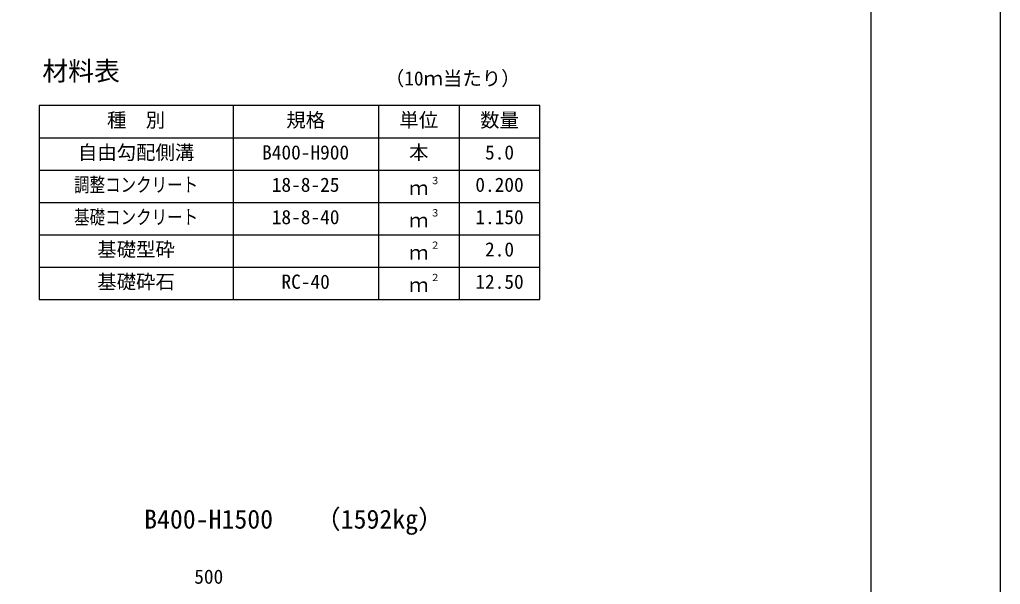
# Model space of a CAD drawing. Units: millimetres, scale not verified. Extents: x -16800 to 16800, y -5940 to 5940.
# Drawn here: x 13765 to 16800, y 74 to 1821 of the extents above; entities that cross this region are included whole.
import ezdxf
from ezdxf.enums import TextEntityAlignment as Align

# ---------------------------------------------------------------- set-up
doc = ezdxf.new("R2010")
doc.units = ezdxf.units.MM
doc.header["$LTSCALE"] = 20
for name, color, linetype, lineweight in [('0-0_DIM', 7, 'Continuous', 25), ('0-1_Defpoints', 5, 'Continuous', 25), ('0-3_HYO', 3, 'Continuous', 25), ('0-4_HYO2', 4, 'Continuous', 25), ('0-6_TXT', 7, 'Continuous', 25), ('0-7_WAKU', 3, 'Continuous', 25)]:
    doc.layers.add(name, color=color, linetype=linetype, lineweight=lineweight)
doc.styles.add('ＭＳ ゴシック', font='')
doc.styles.get('ＭＳ ゴシック').set_extended_font_data('MS Gothic')

msp = doc.modelspace()

# ---------------------------------------------------------------- linework, layer by layer
at = {"layer": '0-1_Defpoints'}
msp.add_lwpolyline([(0, -5940), (16800, -5940), (16800, 5940), (0, 5940)], close=True, dxfattribs=at)
at = {"layer": '0-3_HYO'}
for p, q in [((14425, 1555), (14425, 955)), ((14875, 1555), (14875, 955)), ((15125, 1555), (15125, 955)), ((13825, 1455), (15375, 1455))]:
    msp.add_line(p, q, dxfattribs=at)
msp.add_lwpolyline([(13825, 955), (15375, 955), (15375, 1555), (13825, 1555)], close=True, dxfattribs=at)
at = {"layer": '0-4_HYO2'}
for p, q in [((13825, 1355), (15375, 1355)), ((13825, 1255), (15375, 1255)), ((13825, 1155), (15375, 1155)), ((13825, 1055), (15375, 1055))]:
    msp.add_line(p, q, dxfattribs=at)
at = {"layer": '0-7_WAKU'}
msp.add_lwpolyline([(400, -5540), (16400, -5540), (16400, 5540), (400, 5540)], close=True, dxfattribs=at)

# ---------------------------------------------------------------- texts
at = {"layer": '0-0_DIM', "style": 'ＭＳ ゴシック'}
msp.add_text('500', height=43.99, dxfattribs=at).set_placement((14305, 62.67), align=Align.BOTTOM_LEFT)
at = {"layer": '0-6_TXT', "style": 'ＭＳ ゴシック'}
for s, height, p in [('材料表', 58.65, (13835, 1615)), ('（10ｍ当たり）', 43.99, (14895, 1604)), ('種\u3000別', 43.99, (14035, 1475)), ('規格', 43.99, (14590, 1475)), ('単位', 43.99, (14940, 1475)), ('数量', 43.99, (15190, 1475)), ('自由勾配側溝', 43.99, (13945, 1375)), ('B400-H900', 43.99, (14515, 1375)), ('本', 43.99, (14970, 1375)), ('5.0', 43.99, (15205, 1375)), ('18-8-25', 43.99, (14545, 1275)), ('ｍ', 43.99, (14970, 1265)), ('３', 21.99, (15035.54, 1305.37)), ('0.200', 43.99, (15175, 1275)), ('18-8-40', 43.99, (14545, 1175)), ('３', 21.99, (15035.54, 1205.37)), ('1.150', 43.99, (15175, 1175)), ('ｍ', 43.99, (14970, 1165)), ('基礎型砕', 43.99, (14005, 1075)), ('２', 21.99, (15035.54, 1105.37)), ('2.0', 43.99, (15205, 1075)), ('ｍ', 43.99, (14970, 1065)), ('基礎砕石', 43.99, (14005, 975)), ('RC-40', 43.99, (14575, 975)), ('２', 21.99, (15035.54, 1005.37)), ('ｍ', 43.99, (14970, 965)), ('12.50', 43.99, (15175, 975)), ('B400-H1500', 58.65, (14150, 228.76)), ('（1592kg）', 58.65, (14678.37, 228.76))]:
    msp.add_text(s, height=height, dxfattribs=at).set_placement(p, align=Align.BOTTOM_LEFT)
at = {"layer": '0-6_TXT', "style": 'ＭＳ ゴシック', "width": 0.8}
for s, p in [('調整コンクリート', (13933, 1275)), ('基礎コンクリート', (13933, 1175))]:
    msp.add_text(s, height=43.99, dxfattribs=at).set_placement(p, align=Align.BOTTOM_LEFT)

doc.saveas('drawing.dxf')
